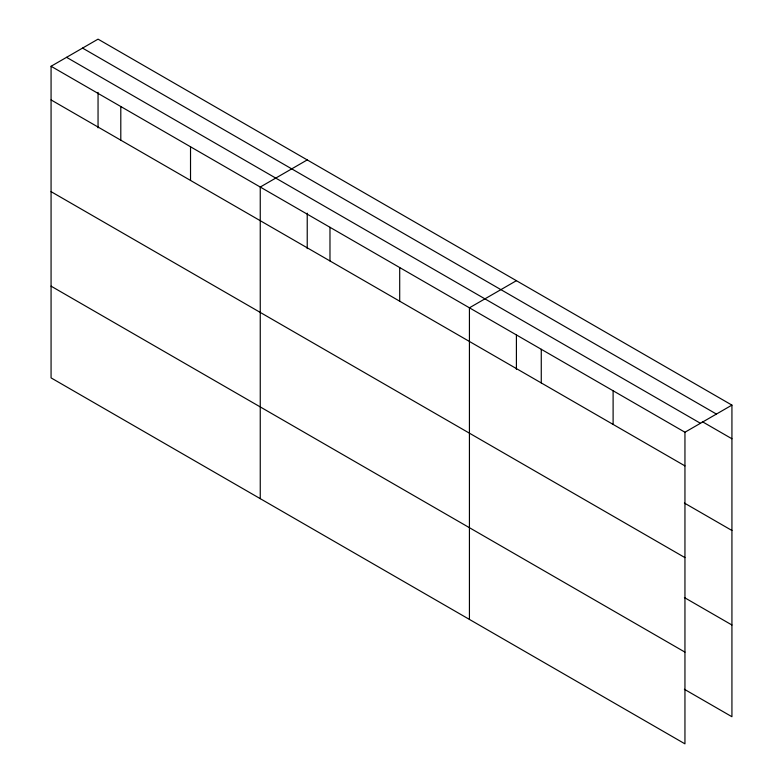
<?xml version="1.0" encoding="UTF-8"?>
<svg xmlns="http://www.w3.org/2000/svg" width="783" height="783" viewBox="0 0 783 783"><rect width="100%" height="100%" fill="white"/><g stroke="black" fill="none" stroke-linecap="round" stroke-linejoin="round"><path stroke-width="1.17" d="M51.071 66.271L684.949 432.236L684.949 743.85L51.071 377.886L51.071 66.271L98.051 39.15L731.929 405.114L731.929 716.729L684.391 689.285M307.23 159.918L260.25 187.039L260.25 498.654M516.408 280.686L469.428 307.807L469.428 619.422M684.949 432.236L731.929 405.114M82.548 48.096L716.425 414.07M702.341 421.694L731.929 438.774M66.575 57.325L700.452 423.29M51.071 99.921L684.949 465.895M684.391 503.048L731.929 530.492M51.071 191.649L684.949 557.613M684.391 597.556L731.929 625M51.071 286.157L684.949 652.122M613.109 390.766L613.109 424.415M541.268 349.287L541.268 382.936M516.408 335.134L516.408 369.38M399.702 267.551L399.702 301.21M329.976 227.295L329.976 260.954M307.23 213.142L307.23 248.612M190.523 146.783L190.523 180.433M120.797 106.527L120.797 140.177M98.051 92.374L98.051 127.835"/></g></svg>
